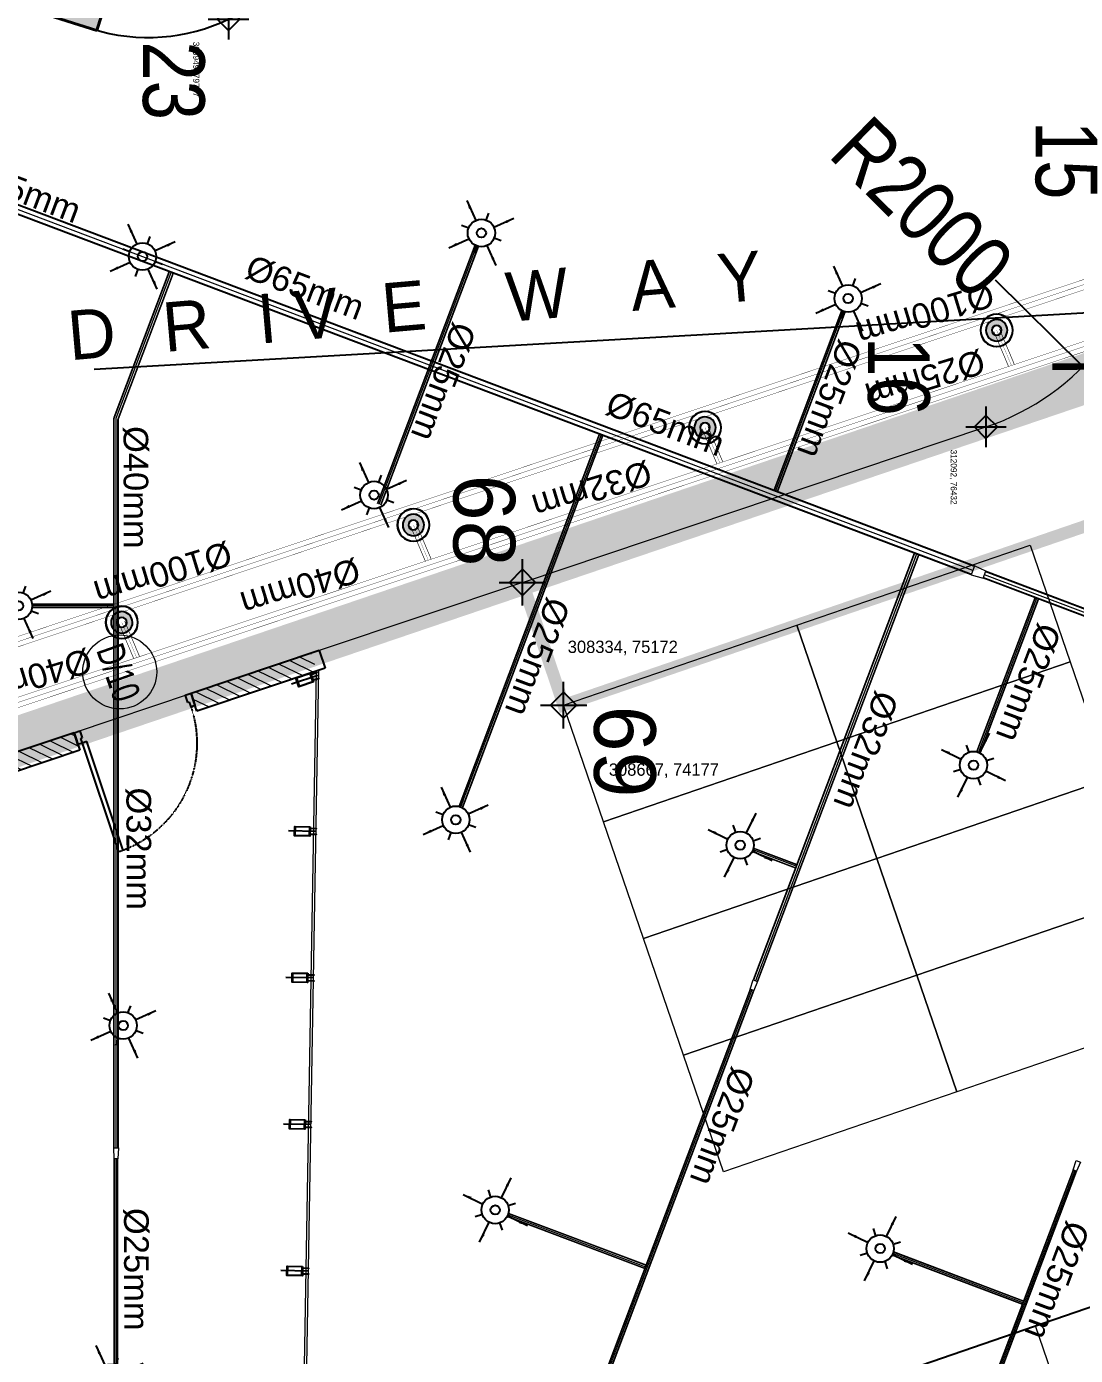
# Model space of a CAD drawing. Header units: inches. Extents: x 257070 to 799932, y -17980 to 269260.
# Drawn here: x 304313 to 312817, y 68906 to 79677 of the extents above; entities that cross this region are included whole.
import ezdxf
from ezdxf.enums import TextEntityAlignment as Align

# ---------------------------------------------------------------- set-up
doc = ezdxf.new("R2010")
doc.units = ezdxf.units.IN
doc.header["$MEASUREMENT"] = 0
doc.header["$PDMODE"] = 99
doc.header["$PDSIZE"] = 100
doc.linetypes.add('Basement 1floor plan$0$CENTERX2', pattern=[4, 2.5, -0.5, 0.5, -0.5])
doc.linetypes.add('CB_B2_AP$0$Str_00-04$0$HIDDEN4', pattern=[2.38125, 1.5875, -0.79375])
for name, color, linetype in [('0-AES-F-SPRINKLER', 10, 'Continuous'), ('0-aes-ff Nozzel', 30, 'Continuous'), ('0-aes-water curtan pipe', 200, 'Continuous'), ('2 wheeler barrier', 170, 'Continuous'), ('basement1_AP$0$A-_ROAD----_E-_-', 2, 'Continuous'), ('C 9$0$DSP_GLAZING', 150, 'Continuous'), ('C 9$0$DSP_MISCELANEOUS', 143, 'Continuous'), ('DSP_DOOR', 8, 'Continuous'), ('DSP_PARKING', 8, 'Continuous'), ('DSP_SLAB CO-ORDINATES', 160, 'Continuous'), ('DSP_TREE CO-ORDINATES', 206, 'Continuous'), ('DSP_WALL', 7, 'Continuous'), ('TILE-2', 33, 'Continuous')]:
    doc.layers.add(name, color=color, linetype=linetype)
for name, color, linetype, lineweight in [('0-AES-F-SPRINKLER PIPE', 10, 'Continuous', 15), ('0-aes-FF-Sprinkler Header', 5, 'Continuous', 0), ('07--DIM-2', 2, 'Continuous', 25), ('08--DOOR REF', 7, 'Continuous', 20), ('08--DOORREF', 7, 'Continuous', 20), ('08--DOORREF-1', 7, 'Continuous', 20), ('E--CONCRETE-4', 4, 'Continuous', 40), ('E--CONCRETE-SHADE', 253, 'Continuous', 20), ('F--BRICKWALL HATCH', 252, 'Continuous', 20), ('L--CURTAINWALL', 140, 'Continuous', 20), ('M--TILING-2', 252, 'Continuous', 18), ('Q--PARKING', 253, 'Continuous', 13), ('TEXT', 7, 'Continuous', 0)]:
    doc.layers.add(name, color=color, linetype=linetype, lineweight=lineweight)
doc.styles.get("Standard").update_dxf_attribs({"font": 'arial.ttf'})
doc.styles.add('TEXT style 175', font='GOTHIC.TTF')
doc.styles.add('TEXT style 200', font='ARIALN.TTF')
doc.styles.add('TEXT style 75', font='ARIALN.TTF')
doc.dimstyles.new('75', dxfattribs={"dimscale": 1.5, "dimtxt": 200, "dimasz": 113, "dimexe": 113, "dimexo": 0, "dimgap": 25, "dimtad": 0, "dimdec": 0, "dimrnd": 5, "dimzin": 0, "dimdsep": 46, "dimtxsty": 'TEXT style 75', "dimblk": 'ARCHTICK', "dimcen": 0.09, "dimdle": 113, "dimclrd": 8, "dimclre": 8, "dimclrt": 256, "dimadec": 0, "dimazin": 0, "dimtfac": 1, "dimtdec": 0, "dimtofl": 0, "dimtmove": 1, "dimatfit": 3, "dimldrblk": 'OPEN90', "dimfxl": 0, "dimtolj": 1, "dimtzin": 0, "dimarcsym": 0})
doc.dimstyles.new('ISO-25', dxfattribs={"dimtxt": 2.5, "dimasz": 2.5, "dimexe": 1.25, "dimexo": 0.625, "dimtad": 1, "dimtxsty": 'Standard', "dimcen": 2.5, "dimadec": 0, "dimazin": 0, "dimtfac": 1, "dimtmove": 0, "dimatfit": 3, "dimfxl": 1, "dimarcsym": 0})
doc.dimstyles.get("Standard").update_dxf_attribs({"dimtxt": 650, "dimasz": 650, "dimexe": 0.18, "dimexo": 0.0625, "dimgap": 0.09, "dimtad": 0, "dimtoh": 1, "dimdec": 0, "dimzin": 0, "dimdsep": 46, "dimtxsty": 'Standard', "dimcen": 0.09, "dimadec": 0, "dimazin": 0, "dimtfac": 1, "dimtdec": 0, "dimtofl": 0, "dimtmove": 0, "dimatfit": 3, "dimfxl": 1, "dimtolj": 1, "dimtzin": 0, "dimarcsym": 0})

# ---------------------------------------------------------------- blocks, each defined once
blk = doc.blocks.new('_ArchTick')
at = {"color": 0, "linetype": 'ByBlock', "const_width": 0.15}
blk.add_lwpolyline([(-0.5, -0.5), (0.5, 0.5)], dxfattribs=at)
blk = doc.blocks.new('*D241')
at = {"layer": '07--DIM-2', "color": 251, "lineweight": -2, "ltscale": 1000, "transparency": 16777216}
blk.add_line((312167, 77625), (312878, 76921), dxfattribs=at)
at = {"layer": 'DEFPOINTS', "color": 0, "ltscale": 1000, "transparency": 16777216}
for p in [(311456, 78328, 0), (312878, 76921, 0)]:
    blk.add_point(p, dxfattribs=at)
at = {"layer": '07--DIM-2', "color": 251, "lineweight": -2, "ltscale": 1000, "transparency": 16777216, "xscale": 350, "yscale": 350, "zscale": 350, "rotation": 315.2952046973252}
blk.add_blockref('_ArchTick', (312878, 76921), dxfattribs=at)
at = {"layer": '07--DIM-2', "ltscale": 1000, "transparency": 16777216, "insert": (311575, 78210), "char_height": 500, "attachment_point": 5, "rotation": 315.2952, "style": 'TEXT style 75'}
blk.add_mtext('\\A1;R2000', dxfattribs=at)
blk = doc.blocks.new('_Open90')
at = {"color": 0, "linetype": 'ByBlock', "lineweight": -2}
for p, q in [((-0.5, 0.5), (0, 0)), ((0, 0), (-1, 0)), ((0, 0), (-0.5, -0.5))]:
    blk.add_line(p, q, dxfattribs=at)
blk = doc.blocks.new('*U171')
at = {"layer": 'DSP_SLAB CO-ORDINATES', "color": 206}
for p, q in [((0, -188), (0, 188)), ((-188, 0), (188, 0))]:
    blk.add_line(p, q, dxfattribs=at)
at = {"layer": 'DSP_SLAB CO-ORDINATES', "color": 206, "ltscale": 3.5}
blk.add_lwpolyline([(-105, 0), (0, 106), (105, 0), (0, -105), (-105, 0)], dxfattribs=at)
at = {"layer": 'DEFPOINTS', "style": 'TEXT style 175'}
blk.add_attdef('CORDINATE', (367, -572), '', height=100, dxfattribs=at)
at = {"layer": 'DSP_SLAB CO-ORDINATES', "color": 214, "style": 'TEXT style 175'}
blk.add_attdef('NO.', (-560, 873), '', height=500, rotation=270, dxfattribs=at)
blk = doc.blocks.new('*U172')
at = {"layer": 'DSP_SLAB CO-ORDINATES', "color": 206}
for p, q in [((0, -188), (0, 188)), ((-188, 0), (188, 0))]:
    blk.add_line(p, q, dxfattribs=at)
at = {"layer": 'DSP_SLAB CO-ORDINATES', "color": 206, "ltscale": 3.5}
blk.add_lwpolyline([(-105, 0), (0, 106), (105, 0), (0, -105), (-105, 0)], dxfattribs=at)
at = {"layer": 'DEFPOINTS', "style": 'TEXT style 175'}
blk.add_attdef('CORDINATE', (367, -572), '', height=100, dxfattribs=at)
at = {"layer": 'DSP_SLAB CO-ORDINATES', "color": 214, "style": 'TEXT style 175'}
blk.add_attdef('NO.', (247, -4), '', height=500, rotation=270, dxfattribs=at)
blk = doc.blocks.new('C 9$0$GLMUL')
at = {"layer": 'C 9$0$DSP_GLAZING', "color": 253, "ltscale": 3.5}
for points in [[(65515, 39378), (65503, 39378), (65503, 39428), (65500, 39428), (65500, 39378), (65456, 39378), (65456, 39428), (65453, 39428), (65453, 39378), (65440, 39378), (65440, 39253), (65515, 39253)], [(65443, 39256), (65443, 39375), (65512, 39375), (65512, 39256)]]:
    blk.add_lwpolyline(points, close=True, dxfattribs=at)
blk = doc.blocks.new('C 9$0$GRIDG')
at = {"layer": 'C 9$0$DSP_MISCELANEOUS', "color": 8, "ltscale": 3.5}
blk.add_line((39148, 75466), (38926, 75503), dxfattribs=at)
at = {"color": 8, "rotation": 260.4679748069429}
blk.add_blockref('C 9$0$GLMUL', (11108, 146569), dxfattribs=at)
blk = doc.blocks.new('CB_B2_AP$0$Str_00-04$0$Door-914')
at = {"layer": 'DSP_DOOR'}
for p, q in [((422, 914), (422, -16)), ((462, -16), (462, 914)), ((-468, -16), (-503, -16)), ((-503, -116), (-503, -16)), ((-468, -56), (-468, -16)), ((-468, -56), (-453, -56)), ((-453, -116), (-453, -56)), ((422, -16), (462, -16)), ((462, -56), (447, -56)), ((447, -116), (447, -56)), ((462, -56), (462, -16)), ((462, -16), (497, -16)), ((497, -16), (497, -116)), ((-503, -116), (-453, -116)), ((497, -116), (447, -116))]:
    blk.add_line(p, q, dxfattribs=at)
at = {"layer": 'DSP_DOOR', "linetype": 'CB_B2_AP$0$Str_00-04$0$HIDDEN4', "ltscale": 0.05, "extrusion": (0, 0, -1)}
blk.add_ellipse((462, -16), major_axis=(-658, 658), ratio=1, start_param=-0.785398, end_param=0.785398, dxfattribs=at)
blk = doc.blocks.new('OPEN-NO')
at = {"layer": '08--DOORREF-1'}
blk.add_circle((0, 0), 300, dxfattribs=at)
at = {"layer": '08--DOORREF', "width": 0.7}
blk.add_attdef('OPEINGNO', text='', height=225, rotation=24.75, dxfattribs=at).set_placement((3, -5), align=Align.MIDDLE)
blk = doc.blocks.new('A$C74B46BF2')
at = {"layer": 'F--BRICKWALL HATCH'}
h = blk.add_hatch(dxfattribs=at)
h.set_pattern_fill('ANSI31', color=8, scale=500, style=0)
h.set_pattern_definition([(45, (-880495.806, -1082689.096), (-44.1941738, 44.1941738), [])])
h.paths.add_polyline_path([(-17807, 14375), (-17657, 14374), (-17649, 15400), (-17799, 15401)])
h.paths.add_polyline_path([(-17818, 12775), (-17669, 12703), (-17664, 13374), (-17814, 13375)])
at = {"layer": 'TILE-2', "ltscale": 3.5}
h = blk.add_hatch(dxfattribs=at)
h.set_pattern_fill('AR-B816', color=8, scale=60, style=0)
h.set_pattern_definition([(360, (-7492.04, -79.27), (3e-14, 480), []), (90, (-7492.04, -79.27), (-480, 480), [480, -480])])
h.paths.add_polyline_path([(1032, -1713), (1032, -1113), (1032, -1186), (1032, -1787)], flags=16)
h.paths.add_polyline_path([(-837, -550), (-380, -615), (-468, -738)], flags=16)
h.paths.add_polyline_path([(-3786, -401), (-3566, -580), (-3804, -591)], flags=16)
edge = h.paths.add_edge_path()
edge.add_line((-7492, -2598), (-7492, -1429))
edge.add_line((-7492, -1429), (-7942, -1429))
edge.add_line((-7942, -1429), (-15482, 1248))
edge.add_line((-15482, 1248), (-15553, 1040))
edge.add_line((-15553, 1040), (-17917, 1856))
edge.add_line((-17917, 1856), (-17917, 9017))
edge.add_arc((-17859, 8521), 500, 96.6761, 174.2016)
edge.add_line((-18357, 8571), (-18996, 2270))
edge.add_arc((-18499, 2219), 500, 174.2016, 246.4265)
edge.add_line((-18699, 1761), (-8987, -2477))
edge.add_arc((-8627, -1652), 900, 246.4265, 267.7194)
edge.add_line((-8662, -2552), (-7492, -2598))
edge = h.paths.add_edge_path()
edge.add_line((-5939, -1479), (-5939, -2646))
edge.add_line((-5939, -2646), (999, -2936))
edge.add_arc((1035, -2037), 900, 267.7194, 276.3838)
edge.add_line((1135, -2931), (10413, -1893))
edge.add_arc((10315, -1005), 894, 276.3217, 294.831)
edge.add_line((10690, -1816), (12880, -805))
edge.add_arc((12512, -8), 878, 294.7731, 372.499)
edge.add_line((13369, 182), (11815, 6435))
edge.add_arc((11329, 6315), 500, 13.9644, 90.5671)
edge.add_line((11324, 6815), (10983, 6814))
edge.add_line((10983, 6814), (10978, -673))
edge.add_line((10978, -673), (8895, -939))
edge.add_line((8895, -939), (8866, -716))
edge.add_line((8866, -716), (1082, -1789))
edge.add_line((1082, -1789), (1093, -1713))
edge.add_line((1093, -1713), (1082, -79))
edge.add_line((1082, -79), (-5939, -79))
edge.add_line((-5939, -79), (-7442, -79))
edge.add_line((-7442, -79), (-7442, -1279))
edge.add_line((-7442, -1279), (-7442, -1279))
edge.add_line((-7442, -1279), (-7442, -1479))
edge.add_line((-7442, -1479), (-5939, -1479))
at = {"layer": 'DSP_WALL', "color": 8}
for p, q in [((-17799, 15471), (-17807, 14375)), ((-17799, 15471), (-17649, 15470)), ((-17649, 15470), (-17657, 14374)), ((-17657, 14374, 0), (-17807, 14375)), ((-17814, 13375), (-17818, 12845)), ((-17814, 13375), (-17664, 13374)), ((-17664, 13374), (-17669, 12773))]:
    blk.add_line(p, q, dxfattribs=at)
at = {"layer": 'L--CURTAINWALL', "color": 8}
for p, q in [((-9692, 12534), (-17650, 15417)), ((-9692, 12513), (-17650, 15396))]:
    blk.add_line(p, q, dxfattribs=at)
at = {"layer": 'TEXT', "color": 8}
blk.add_line((-17807, 14375), (-17814, 13375), dxfattribs=at)
at = {"layer": '08--DOOR REF', "color": 8}
ref = blk.add_blockref('OPEN-NO', (-18160, 13885), dxfattribs=dict(at, rotation=336.4265419168516))
ref.add_attrib('OPEINGNO', 'D/10', dxfattribs={"layer": '08--DOORREF', "height": 225, "rotation": 0.4265, "width": 0.7}).set_placement((-18159, 13879), align=Align.MIDDLE)
at = {"layer": 'C 9$0$DSP_GLAZING', "color": 8}
for p, xscale, rotation in [((-98705, -10133), -1, 260.0555072671008), ((-101382, 18013), -0.9999999999999976, 240.5321614835089), ((-100265, 17609), -0.9999999999999976, 240.5321614835089), ((-99148, 17204), -0.9999999999999976, 240.5321614835089), ((-98031, 16799), -0.9999999999999976, 240.5321614835089)]:
    blk.add_blockref('C 9$0$GRIDG', p, dxfattribs=dict(at, xscale=xscale, rotation=rotation))
at = {"layer": 'DSP_DOOR', "color": 8, "extrusion": (1.53032e-14, 2.12562e-12, -1), "xscale": -0.9999999999999996, "zscale": -0.9999999999999996, "rotation": 90.41248907369518}
blk.add_blockref('CB_B2_AP$0$Str_00-04$0$Door-914', (17694, 13871, 0), dxfattribs=at)
blk = doc.blocks.new('*U487')
at = {"layer": 'DSP_TREE CO-ORDINATES', "color": 162}
for p, q in [((0, -329), (0, 329)), ((-329, 0), (329, 0))]:
    blk.add_line(p, q, dxfattribs=at)
at = {"layer": 'DSP_TREE CO-ORDINATES', "color": 162, "ltscale": 3.5}
blk.add_lwpolyline([(-185, 0), (0, 185), (185, 0), (0, -184), (-185, 0)], dxfattribs=at)
at = {"layer": 'DEFPOINTS', "style": 'TEXT style 175'}
blk.add_attdef('CORDINATE', (367, -572), '', height=100, dxfattribs=at)
at = {"layer": 'DSP_TREE CO-ORDINATES', "color": 164, "style": 'TEXT style 200'}
blk.add_attdef('NO.', (361, -1385), '', height=1000, dxfattribs=at)
blk = doc.blocks.new('*U463')
at = {"layer": 'DSP_TREE CO-ORDINATES', "color": 162}
for p, q in [((0, -329), (0, 329)), ((-329, 0), (329, 0))]:
    blk.add_line(p, q, dxfattribs=at)
at = {"layer": 'DSP_TREE CO-ORDINATES', "color": 162, "ltscale": 3.5}
blk.add_lwpolyline([(-185, 0), (0, 185), (185, 0), (0, -184), (-185, 0)], dxfattribs=at)
at = {"layer": 'DEFPOINTS', "style": 'TEXT style 175'}
blk.add_attdef('CORDINATE', (367, -572), '', height=100, dxfattribs=at)
at = {"layer": 'DSP_TREE CO-ORDINATES', "color": 164, "style": 'TEXT style 200'}
blk.add_attdef('NO.', (-1456, -1912), '', height=1000, dxfattribs=at)
blk = doc.blocks.new('*U464')
at = {"layer": 'DSP_TREE CO-ORDINATES', "color": 162}
for p, q in [((0, -329), (0, 329)), ((-329, 0), (329, 0))]:
    blk.add_line(p, q, dxfattribs=at)
at = {"layer": 'DSP_TREE CO-ORDINATES', "color": 162, "ltscale": 3.5}
blk.add_lwpolyline([(-185, 0), (0, 185), (185, 0), (0, -184), (-185, 0)], dxfattribs=at)
at = {"layer": 'DEFPOINTS', "style": 'TEXT style 175'}
blk.add_attdef('CORDINATE', (367, -572), '', height=100, dxfattribs=at)
at = {"layer": 'DSP_TREE CO-ORDINATES', "color": 164, "style": 'TEXT style 200'}
blk.add_attdef('NO.', (-1456, -1912), '', height=1000, dxfattribs=at)
blk = doc.blocks.new('*U701')
at = {"layer": '0-aes-FF-Sprinkler Header', "color": 1, "const_width": 5}
for points in [[(12087231, -3664419), (12087541, -3664419)], [(12087231, -3664469), (12087541, -3664469)]]:
    blk.add_lwpolyline(points, dxfattribs=at)
at = {"layer": '0-aes-FF-Sprinkler Header', "color": 8, "const_width": 2}
blk.add_lwpolyline([(12087231, -3664444), (12087541, -3664444)], dxfattribs=at)
blk = doc.blocks.new('Nozzel')
at = {"transparency": 33554585}
h = blk.add_hatch(color=30, dxfattribs=at)
h.dxf.hatch_style = 1
edge = h.paths.add_edge_path()
edge.add_ellipse((-1664094, 224269), major_axis=(0.9, 87), ratio=1, start_angle=0, end_angle=360)
edge = h.paths.add_edge_path(flags=16)
edge.add_arc((-1664094, 224269), 40, 0, 360)
blk.add_circle((-1664094, 224269), 40)
at = {"layer": '0-AES-F-SPRINKLER', "color": 13}
blk.add_circle((-1664094, 224269), 131, dxfattribs=at)
for major_axis, start_param, end_param in [((1, 130), 1.575618, 7.858803), ((0.9, 87), 1.580914353715009, 7.864099660894595)]:
    blk.add_ellipse((-1664094, 224269), major_axis=major_axis, ratio=1, start_param=start_param, end_param=end_param, dxfattribs=at)
at = {"layer": '0-AES-F-SPRINKLER PIPE', "lineweight": 30, "rotation": 180}
blk.add_blockref('*U701', (10423137, -3440175), dxfattribs=at)
blk = doc.blocks.new('*U751')
at = {"layer": '0-AES-F-SPRINKLER PIPE', "color": 200, "lineweight": 30, "const_width": 2.67}
for points in [[(-1770300, 103462), (-1770300, 90400)], [(-1770220, 103462), (-1770220, 90400)]]:
    blk.add_lwpolyline(points, dxfattribs=at)
at = {"layer": '0-AES-F-SPRINKLER PIPE', "color": 252, "lineweight": 30, "const_width": 2.67}
blk.add_lwpolyline([(-1770260, 103462), (-1770260, 90400)], dxfattribs=at)
blk = doc.blocks.new('*U774')
at = {"layer": '0-AES-F-SPRINKLER PIPE', "color": 200, "lineweight": 30, "const_width": 2.67}
for points in [[(-1770300, 110153), (-1770300, 98610)], [(-1770220, 110153), (-1770220, 98610)]]:
    blk.add_lwpolyline(points, dxfattribs=at)
at = {"layer": '0-AES-F-SPRINKLER PIPE', "color": 252, "lineweight": 30, "const_width": 2.67}
blk.add_lwpolyline([(-1770260, 110153), (-1770260, 98610)], dxfattribs=at)
blk = doc.blocks.new('*U603')
at = {"layer": '0-AES-F-SPRINKLER'}
for p, q in [((171672, 56809), (171672, 56871)), ((171562, 56699), (171500, 56699)), ((171783, 56699), (171845, 56699)), ((171672, 56588), (171672, 56526))]:
    blk.add_line(p, q, dxfattribs=at)
for radius in [111, 37.8]:
    blk.add_circle((171672, 56699), radius, dxfattribs=at)
at = {"layer": '0-AES-F-SPRINKLER PIPE'}
for points, override in [([(171468, 56903), (171594, 56777)], {"dimasz": 70, "dimtad": 0, "dimfxl": 13, "dimarcsym": 1}), ([(171877, 56903), (171751, 56777)], {"dimasz": 70, "dimtad": 0, "dimfxl": 13, "dimarcsym": 1}), ([(171468, 56494), (171594, 56620)], {"dimasz": 70, "dimtad": 0, "dimfxl": 13, "dimarcsym": 1}), ([(171877, 56494), (171751, 56620)], {"dimasz": 70, "dimgap": 0.625, "dimtad": 0, "dimfxl": 13, "dimarcsym": 1})]:
    blk.add_leader(points, dimstyle='ISO-25', override=override, dxfattribs=at)

msp = doc.modelspace()

# ---------------------------------------------------------------- hatches: boundary and pattern name
at = {"layer": 'E--CONCRETE-SHADE', "ltscale": 3.5}
h = msp.add_hatch(color=8, dxfattribs=at)
h.dxf.hatch_style = 1
h.paths.add_polyline_path([(305242.6, 80790.7), (304098.1, 81151.4), (303737.5, 80006.9), (304882, 79646.2)])

# ---------------------------------------------------------------- linework, layer by layer
at = {"layer": '0-AES-F-SPRINKLER PIPE', "ltscale": 1000, "elevation": 0}
for points in [[(311997.2, 75299.8), (292898.8, 82514)], [(311999.3, 75305.4), (292901, 82519.7)], [(311972.1, 75233.4), (292873.7, 82447.6)], [(311974.2, 75239), (292875.9, 82453.2)], [(311985.7, 75269.4), (292887.3, 82483.6)], [(307947.3, 77905.9), (307155.1, 75808.7)], [(307950, 77904.5), (307157.9, 75807.6)], [(307961.5, 77899.4), (307169.6, 75803.2)], [(307973.4, 77895.6), (307181.3, 75798.8)], [(307976.3, 77894.9), (307184.1, 75797.7)], [(310921.3, 77375.3), (310371.7, 75920.3)], [(310924, 77373.9), (310374.5, 75919.2)], [(310935.4, 77368.8), (310386.2, 75914.8)], [(310947.4, 77365), (310397.9, 75910.4)], [(310950.3, 77364.3), (310400.7, 75909.3)], [(308956.8, 76372.4), (307817.3, 73355.6)], [(308959.6, 76371.3), (307820.2, 73354.9)], [(308971.3, 76366.9), (307832.2, 73351.2)], [(308983, 76362.5), (307843.6, 73346.1)], [(308985.8, 76361.4), (307846.3, 73344.7)], [(311510.9, 75407.6), (310204.5, 71949.2)], [(311513.7, 75406.6), (310207.3, 71948.2)], [(311528.6, 75400.9), (310222.3, 71942.5)], [(311543.6, 75395.3), (310237.2, 71936.9)], [(311546.4, 75394.2), (310240, 71935.8)], [(314821.6, 74166.1), (312068.4, 75206.1)], [(314823.4, 74170.8), (312070.2, 75210.8)], [(314832.2, 74194.2), (312079, 75234.2)], [(314841.1, 74217.6), (312087.8, 75257.6)], [(314842.8, 74222.2), (312089.6, 75262.3)], [(305019.1, 74996.2), (304356.8, 74996.2)], [(305019.1, 74965.2), (304356.8, 74965.2)], [(305019.1, 74993.2), (304357.2, 74993.2)], [(305019.1, 74968.2), (304357.2, 74968.2)], [(305019.1, 74980.7), (304357.9, 74980.7)], [(312487.7, 75047.7), (312015.9, 73798.8)], [(312490.5, 75046.7), (312018.9, 73798.1)], [(312502.2, 75042.3), (312030.8, 73794.4)], [(312513.9, 75037.9), (312042.2, 73789.3)], [(312516.7, 75036.8), (312044.9, 73787.9)], [(310547.1, 72856.3), (310197, 72988.5)], [(310548.2, 72859.1), (310198.4, 72991.2)], [(310552.6, 72870.8), (310203.5, 73002.7)], [(310557, 72882.5), (310207.2, 73014.6)], [(310558.1, 72885.3), (310207.9, 73017.5)], [(310180.3, 71875.2), (308343.3, 67012.1)], [(310183.1, 71874.1), (308346.2, 67011.4)], [(310194.8, 71869.7), (308358.2, 67007.6)], [(310206.5, 71865.3), (308369.6, 67002.6)], [(310209.3, 71864.3), (308372.3, 67001.1)], [(305022.6, 65849.9), (305022.6, 70499.6)], [(305025.6, 65850.3), (305025.6, 70499.6)], [(305038.1, 65851), (305038.1, 70499.6)], [(305050.6, 65850.3), (305050.6, 70499.6)], [(305053.6, 65849.9), (305053.6, 70499.6)], [(312798, 70411.5), (311878.6, 67977.6)], [(312800.8, 70410.5), (311881.6, 67976.9)], [(312812.5, 70406.1), (311893.5, 67973.2)], [(312824.2, 70401.6), (311905, 67968.1)], [(312827, 70400.6), (311907.6, 67966.7)], [(308210.5, 70031.3), (309324.8, 69610.4)], [(308211.9, 70034), (309325.8, 69613.2)], [(308217, 70045.4), (309330.2, 69624.9)], [(308220.8, 70057.4), (309334.7, 69636.6)], [(308221.5, 70060.3), (309335.7, 69639.4)], [(311332.4, 69718.2), (312385.8, 69320.3)], [(311333.8, 69720.8), (312386.9, 69323.1)], [(311338.9, 69732.3), (312391.3, 69334.8)], [(311342.6, 69744.2), (312395.7, 69346.4)], [(311343.3, 69747.2), (312396.8, 69349.3)]]:
    msp.add_lwpolyline(points, dxfattribs=at)
for points in [[(305019.1, 70589), (305019.1, 76492.2, -0.0905388), (305022.4, 76510.3), (305468.1, 77690.2)], [(305022.1, 70589), (305022.1, 76492.2, -0.0905388), (305025.2, 76509.2), (305470.9, 77689.2)], [(305038.1, 70589), (305038.1, 76492.2, -0.0905388), (305040.1, 76503.5), (305485.9, 77683.5)], [(305054.1, 70589), (305054.1, 76492.2, -0.0905388), (305055.1, 76497.9), (305500.8, 77677.9)], [(305057.1, 70589), (305057.1, 76492.2, -0.0905388), (305057.9, 76496.8), (305503.6, 77676.8)]]:
    msp.add_lwpolyline(points, format="xyb", dxfattribs=at)
for points in [[(311999.3, 75305.4), (311972.1, 75233.4), (312068.4, 75206.1), (312089.6, 75262.3)], [(310204.5, 71949.2), (310240, 71935.8), (310209.3, 71864.3), (310180.3, 71875.2)], [(305019.1, 70589), (305057.1, 70589), (305053.6, 70499.6), (305022.6, 70499.6)], [(312822.3, 70485.6), (312857.8, 70472.1), (312827, 70400.6), (312798, 70411.5)]]:
    msp.add_lwpolyline(points, close=True, dxfattribs=at)
at = {"layer": '2 wheeler barrier', "color": 8, "const_width": 100, "elevation": 0}
msp.add_lwpolyline([(308334.1, 75171.7), (308667.2, 74176.6), (322405, 78888.2), (328675.2, 80130.9)], dxfattribs=at)
at = {"layer": 'basement1_AP$0$A-_ROAD----_E-_-', "color": 8}
msp.add_line((308899.6, 67913.3, 0), (329336.2, 74922.2, 0), dxfattribs=at)
at = {"layer": 'DSP_PARKING', "color": 8}
msp.add_line((296674.9, 82280.5, 0), (304839.1, 79659.9, 0), dxfattribs=at)
msp.add_arc((305297.5, 81088.2, 0), 1500, 252.20393, 339.30643, dxfattribs=at)
at = {"layer": 'E--CONCRETE-4', "color": 8, "ltscale": 10}
for p, q in [((304882, 79646.2, 0), (305242.6, 80790.7, 0)), ((303737.5, 80006.9, 0), (304882, 79646.2, 0))]:
    msp.add_line(p, q, dxfattribs=at)
at = {"layer": 'M--TILING-2', "color": 8, "linetype": 'Basement 1floor plan$0$CENTERX2', "ltscale": 1000, "const_width": 400, "elevation": 0}
msp.add_lwpolyline([(362913.5, 78945.2), (356607.5, 78193.9), (356438.2, 72048.3), (343669.7, 67336.7), (342600.9, 73096.2), (342087.7, 75861.7), (341941.8, 76287.4), (341917.2, 76359.2), (332268.4, 73048.3), (329845.4, 72318.4), (330647.8, 66756.1), (307375.3, 58777.1), (306624.2, 64255), (304158.1, 63408.2), (297379.9, 61087.4), (297421.1, 71567), (313496.8, 77026.1), (313768.1, 82434.7), (332643.3, 86444.5), (338945.2, 87865.2), (350086.4, 91684.8, -0.0291146), (350643, 101934, -0.0244026)], format="xyb", dxfattribs=at)
at = {"layer": 'M--TILING-2', "color": 8, "elevation": 0}
msp.add_lwpolyline([(308334.1, 75171.6), (312092.1, 76431.8, 0.3026179), (313451.1, 78184.5), (313811.3, 82120.7, -0.3324689), (314212.1, 82565.6), (331744.2, 86040.2, -0.4411032), (332933.2, 85163.8, 0.0037706), (333087.4, 83795.5)], format="xyb", dxfattribs=at)
msp.add_lwpolyline([(308334.1, 75171.7), (306685.4, 74619.7)], dxfattribs=at)
at = {"layer": 'Q--PARKING', "color": 8, "elevation": 0}
for points in [[(312450.9, 75474.3), (312775.3, 74528.4), (310883.5, 73879.6), (310559.1, 74825.5), (312450.9, 75474.3)], [(308991.7, 73230.7), (308667.2, 74176.6), (310559.1, 74825.5), (310883.5, 73879.6), (308991.7, 73230.7)], [(312775.3, 74528.4), (313099.8, 73582.5), (311207.9, 72933.6), (310883.5, 73879.6), (312775.3, 74528.4)], [(309316.1, 72284.8), (308991.7, 73230.7), (310883.5, 73879.6), (311207.9, 72933.6), (309316.1, 72284.8)], [(313099.8, 73582.5), (313424.2, 72636.6), (311532.3, 71987.7), (311207.9, 72933.6), (313099.8, 73582.5)], [(311207.9, 72933.6), (311532.3, 71987.7), (309640.5, 71338.9), (309316.1, 72284.8), (311207.9, 72933.6)], [(313424.2, 72636.6), (313748.6, 71690.6), (311856.7, 71041.8), (311532.3, 71987.7), (313424.2, 72636.6)], [(311532.3, 71987.7), (311856.7, 71041.8), (309964.9, 70393), (309640.5, 71338.9), (311532.3, 71987.7)], [(314088.2, 67578.4), (313142.3, 67254), (312493.5, 69145.8), (313439.4, 69470.3), (314088.2, 67578.4)]]:
    msp.add_lwpolyline(points, close=True, dxfattribs=at)

# ---------------------------------------------------------------- block references
at = {"color": 8, "rotation": 288.9241474647687}
msp.add_blockref('A$C74B46BF2', (297823.3, 52764.2, 0), dxfattribs=at)
at = {"layer": '0-AES-F-SPRINKLER', "color": 7}
for p, rotation in [((127368.3, 85626.4, 0), 339.306433233698), ((124621.1, 85435.8, 0), 339.306433233698), ((130342.3, 85095.8, 0), 339.306433233698), ((126497.9, 83502.5, 0), 339.306433233698), ((123614.7, 82604, 0), 339.306433233698), ((167997.7, -35634.1, 0), 18.92999789876441), ((127160.7, 80870.8, 0), 339.306433233698), ((166105.9, -36282.9, 0), 18.92999789876441), ((124464.2, 79202.5, 0), 339.306433233698), ((164119.4, -39240.1, 0), 18.92999789876441), ((167241.3, -39553.3, 0), 18.92999789876441), ((124362.3, 76345.2, 0), 339.306433233698)]:
    msp.add_blockref('*U603', p, dxfattribs=dict(at, rotation=rotation))
at = {"layer": '0-aes-ff Nozzel', "extrusion": (-5.49725e-10, 1.30482e-09, 1), "xscale": -1, "rotation": 292.8458032662883}
for p in [(-540585.8, 1523692.9, 16.5), (-542950.3, 1522903.8, 11), (-545314.7, 1522114.7, 5.5), (-547679.2, 1521325.5, 0)]:
    msp.add_blockref('Nozzel', p, dxfattribs=at)
at = {"layer": '0-aes-water curtan pipe', "color": 51, "rotation": 108.5106510210589}
msp.add_blockref('*U751', (-162272.5, 1785342.8, 0), dxfattribs=at)
at = {"layer": '0-aes-water curtan pipe', "color": 51, "extrusion": (2.36917e-09, -7.09866e-09, 1), "xscale": -1, "rotation": 288.4563431589325}
msp.add_blockref('*U774', (-350158.4, 1722043.6, 0), dxfattribs=at)
at = {"layer": 'DSP_SLAB CO-ORDINATES', "color": 8, "ltscale": 3.5}
for name, p, values in [('*U171', (308334.1, 75171.6, 0), {'NO.': '68', 'CORDINATE': '308334, 75172'}), ('*U172', (308667.2, 74176.6, 0), {'NO.': '69', 'CORDINATE': '308667, 74177'})]:
    msp.add_blockref(name, p, dxfattribs=at).add_auto_attribs(values)
at = {"layer": 'DSP_TREE CO-ORDINATES', "color": 8, "ltscale": 1000, "xscale": 0.5, "yscale": 0.5, "zscale": 0.5, "rotation": 270}
for name, p, values in [('*U487', (305949.3, 79737.2, 0), {'NO.': '23', 'CORDINATE': '305949, 79737'}), ('*U463', (313451.1, 78184.5, 0), {'NO.': '15', 'CORDINATE': '313451, 78184'}), ('*U464', (312092.1, 76431.8, 0), {'NO.': '16', 'CORDINATE': '312092, 76432'})]:
    msp.add_blockref(name, p, dxfattribs=at).add_auto_attribs(values)

# ---------------------------------------------------------------- texts
at = {"layer": '0-AES-F-SPRINKLER PIPE', "color": 7, "linetype": 'Continuous', "lineweight": -3, "ltscale": 0.9, "char_height": 200, "width": 685.774, "attachment_point": 2}
for s, insert, rotation in [('%%C65mm', (304309.3, 78441.7, 0), 339.30643), ('%%C65mm', (306606, 77656.5, 0), 339.30643), ('%%C25mm', (307787.9, 76761.2, 0), 249.30643), ('%%C25mm', (310918.5, 76622.7, 0), 249.30643), ('%%C65mm', (309528.5, 76552.5, 0), 339.30643), ('%%C40mm', (305299.7, 75942.3, 0), 270.11156), ('%%C25mm', (308550.1, 74530.6, 0), 249.30643), ('%%C25mm', (312531.3, 74322.1, 0), 249.30643), ('%%C32mm', (311213.1, 73773.7, 0), 249.30643), ('%%C32mm', (305323.1, 73012.9, 0), 270.11156), ('%%C25mm', (310049.3, 70726.7, 0), 249.30643), ('%%C25mm', (305303.7, 69604.7, 0), 270.11156), ('%%C25mm', (312762.8, 69477.1, 0), 249.30643)]:
    msp.add_mtext(s, dxfattribs=dict(at, insert=insert, rotation=rotation))
at = {"layer": '0-aes-water curtan pipe', "extrusion": (9.48545e-09, -4.78299e-09, 1), "char_height": 200, "width": 685.774, "attachment_point": 2, "text_direction": (-0.956239, -0.292587, 0)}
for s, insert in [('%%C100mm', (311628.5, 77248.6, 0)), ('%%C25mm', (311628.5, 76728.5, 0)), ('%%C32mm', (308926.8, 75826.8, 0)), ('%%C100mm', (305448.1, 75150.1, 0)), ('%%C40mm', (306562.3, 75037.6, 0)), ('%%C40mm', (304387.6, 74306.3, 0))]:
    msp.add_mtext(s, dxfattribs=dict(at, insert=insert))
at = {"layer": 'TEXT', "color": 8, "ltscale": 1000, "insert": (294305.6, 76058.4), "char_height": 400, "attachment_point": 7, "rotation": 5.00524, "style": 'TEXT style 175'}
msp.add_mtext_dynamic_manual_height_columns('{\\T2;TWO WAY 6M WIDE DRIVE WAY}', width=23911.084, gutter_width=20, heights=[0], dxfattribs=at)

# ---------------------------------------------------------------- dimensions: what is measured, and where the dimension line sits
at = {"layer": '07--DIM-2', "color": 8, "ltscale": 1000}
dim = msp.add_radius_dim(center=(311456.3, 78328, 0), mpoint=(312877.8, 76921.1, 0), dimstyle='75', override={"dimscale": 1, "dimtxt": 500, "dimasz": 350, "dimclrd": 251, "dimclre": 251}, dxfattribs=at)
dim.commit()
dim.dimension.update_dxf_attribs({"geometry": '*D241', "text_midpoint": (311575.2, 78210.3), "dimtype": 164})

# ---------------------------------------------------------------- leaders
at = {"color": 8}
msp.add_leader([(314831.1, 77464.1), (304862.1, 76896.9)], dimstyle='Standard', dxfattribs=at)

doc.saveas('drawing.dxf')
